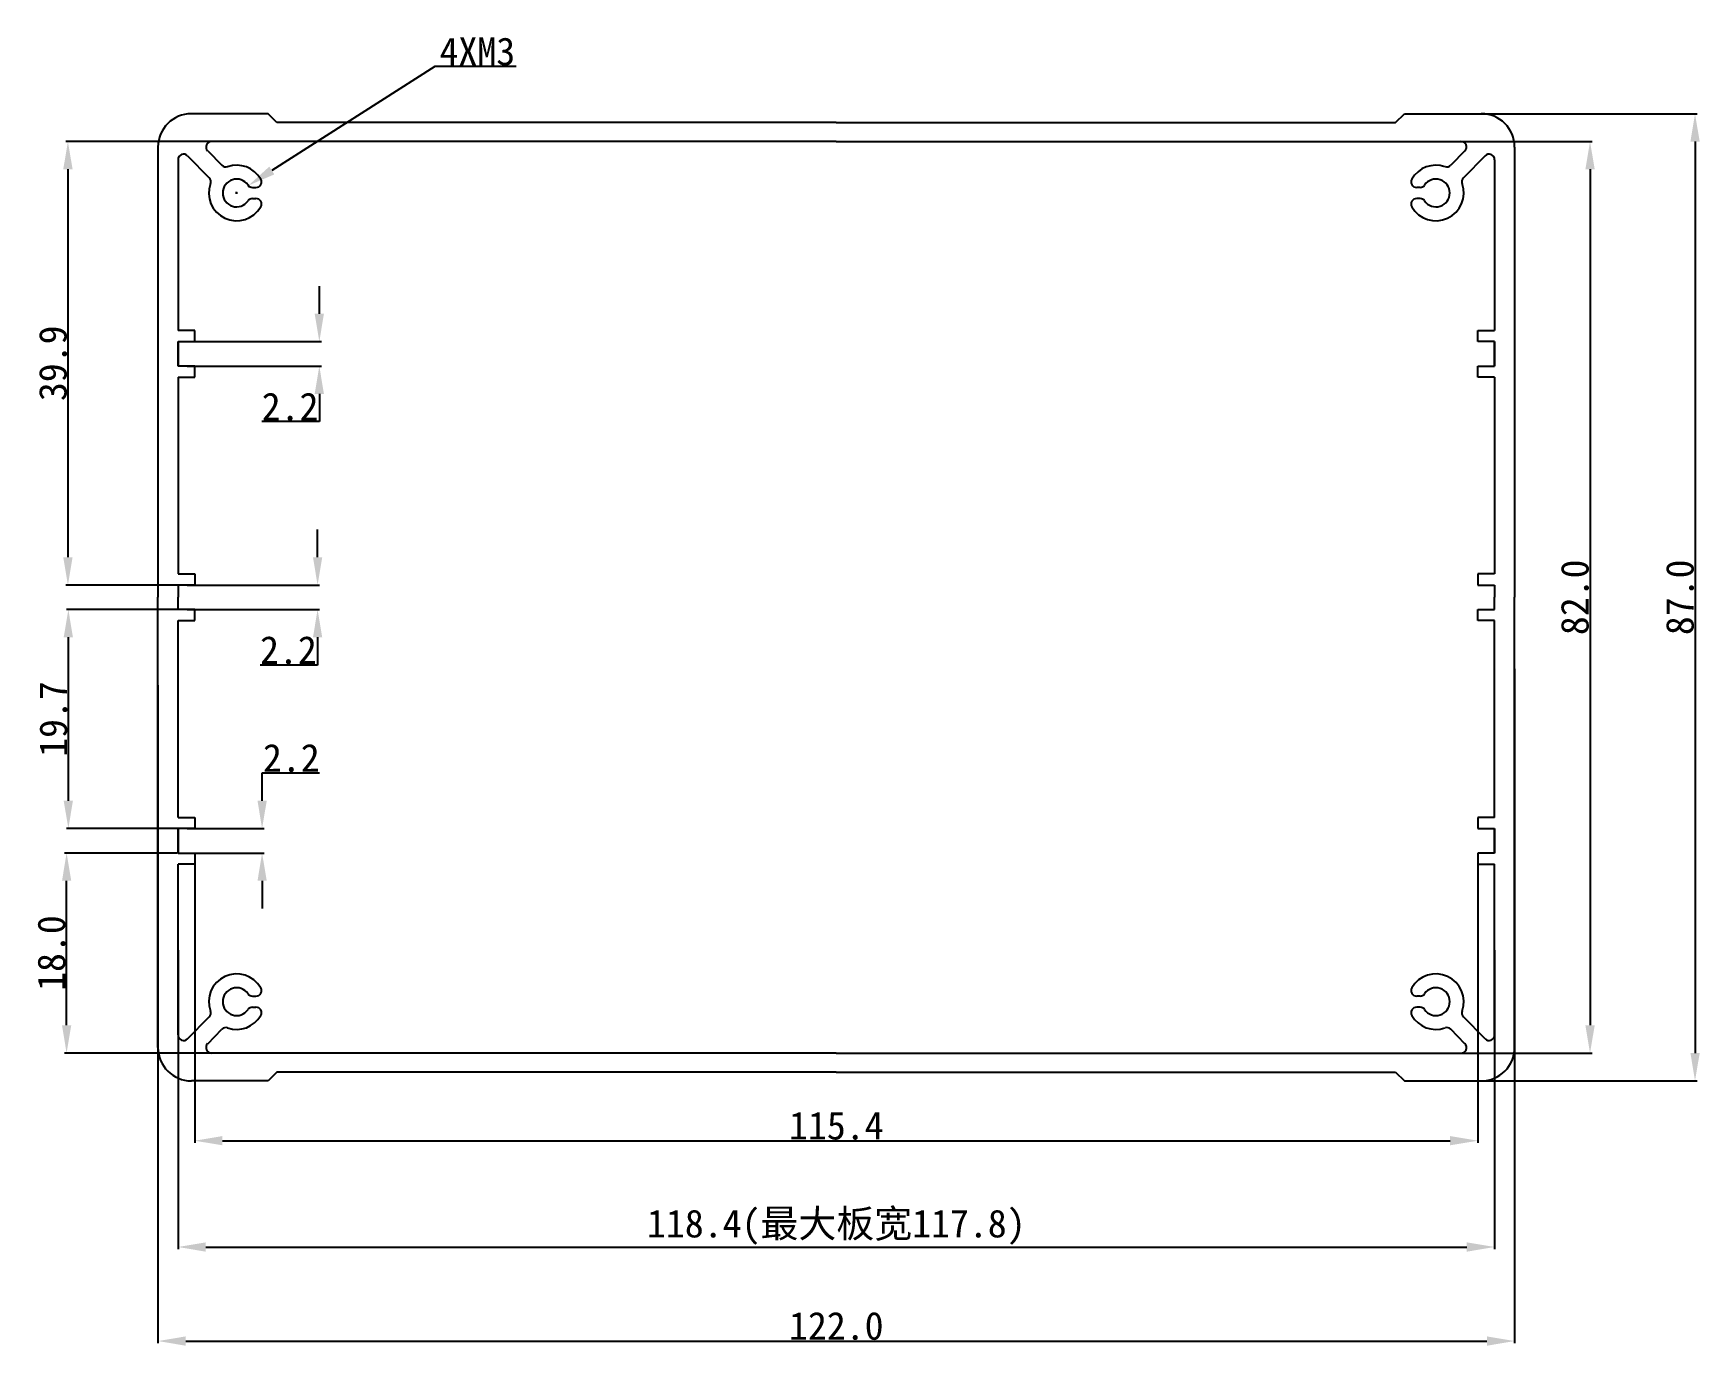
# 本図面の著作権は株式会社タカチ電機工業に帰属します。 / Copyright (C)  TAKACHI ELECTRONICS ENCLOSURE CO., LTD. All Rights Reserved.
# Model space of a CAD drawing. Header units: inches. Extents: x 107 to 257, y -41 to 77.
import ezdxf

# ---------------------------------------------------------------- set-up
doc = ezdxf.new("R2010")
doc.units = ezdxf.units.IN
doc.header["$MEASUREMENT"] = 0
doc.layers.get('Defpoints').update_dxf_attribs({"lineweight": 25})
doc.layers.add('1', color=30, linetype='Continuous')
doc.styles.get("Standard").update_dxf_attribs({"font": 'simhei.ttf'})
doc.dimstyles.get("Standard").update_dxf_attribs({"dimtxt": 2.5, "dimasz": 2.5, "dimexe": 0.18, "dimexo": 0.0625, "dimgap": 0.09, "dimtad": 1, "dimtoh": 1, "dimdec": 1, "dimzin": 0, "dimdsep": 46, "dimtxsty": 'Standard', "dimcen": 0.09, "dimadec": 0, "dimazin": 0, "dimtfac": 1, "dimtdec": 1, "dimtofl": 0, "dimtmove": 0, "dimatfit": 3, "dimfxl": 1, "dimtolj": 1, "dimtzin": 0, "dimarcsym": 0})

# ---------------------------------------------------------------- blocks, each defined once
blk = doc.blocks.new('*D56')
at = {"color": 0, "lineweight": -2}
for p, q in [((239.88, 19.94), (239.88, -40.7)), ((117.88, 18.48), (117.88, -40.7)), ((120.38, -40.52), (237.38, -40.52))]:
    blk.add_line(p, q, dxfattribs=at)
at = {"color": 0}
for points in [[(120.38, -40.1), (120.38, -40.94), (117.88, -40.52)], [(237.38, -40.1), (237.38, -40.94), (239.88, -40.52)]]:
    blk.add_solid(points, dxfattribs=at)
at = {"layer": 'Defpoints', "color": 0}
for p in [(239.88, 20.01), (117.88, 18.55), (239.88, -40.52)]:
    blk.add_point(p, dxfattribs=at)
at = {"color": 0, "insert": (178.88, -39.17), "char_height": 2.5, "attachment_point": 5}
blk.add_mtext('\\A1;122.0', dxfattribs=at)
blk = doc.blocks.new('*D57')
at = {"layer": '1', "color": 0, "lineweight": -2}
for p, q in [((119.68, -5.36), (119.68, -32.24)), ((238.08, -5.36), (238.08, -32.24)), ((122.18, -32.06), (235.58, -32.06))]:
    blk.add_line(p, q, dxfattribs=at)
at = {"layer": '1', "color": 0}
for points in [[(122.18, -31.64), (122.18, -32.48), (119.68, -32.06)], [(235.58, -31.64), (235.58, -32.48), (238.08, -32.06)]]:
    blk.add_solid(points, dxfattribs=at)
at = {"layer": 'Defpoints', "color": 0}
for p in [(119.68, -5.3), (238.08, -5.3), (238.08, -32.06)]:
    blk.add_point(p, dxfattribs=at)
at = {"layer": '1', "color": 0, "insert": (178.88, -30.28), "char_height": 2.5, "attachment_point": 5}
blk.add_mtext('\\A1;118.4(最大板宽117.8)', dxfattribs=at)
blk = doc.blocks.new('*D58')
at = {"color": 0, "lineweight": -2}
for p, q in [((236.58, 3.32), (236.58, -22.68)), ((121.18, 2.82), (121.18, -22.68)), ((123.68, -22.5), (234.08, -22.5))]:
    blk.add_line(p, q, dxfattribs=at)
at = {"color": 0}
for points in [[(123.68, -22.08), (123.68, -22.91), (121.18, -22.5)], [(234.08, -22.08), (234.08, -22.91), (236.58, -22.5)]]:
    blk.add_solid(points, dxfattribs=at)
at = {"layer": 'Defpoints', "color": 0}
for p in [(236.58, 3.38), (121.18, 2.88), (236.58, -22.5)]:
    blk.add_point(p, dxfattribs=at)
at = {"color": 0, "insert": (178.88, -21.16), "char_height": 2.5, "attachment_point": 5}
blk.add_mtext('\\A1;115.4', dxfattribs=at)
blk = doc.blocks.new('*D59')
at = {"color": 0, "lineweight": -2}
for p, q in [((233.49, 69.88), (256.28, 69.88)), ((256.1, 67.38), (256.1, -14.62)), ((235.11, -17.12), (256.28, -17.12))]:
    blk.add_line(p, q, dxfattribs=at)
at = {"color": 0}
for points in [[(255.69, 67.38), (256.52, 67.38), (256.1, 69.88)], [(255.69, -14.62), (256.52, -14.62), (256.1, -17.12)]]:
    blk.add_solid(points, dxfattribs=at)
at = {"layer": 'Defpoints', "color": 0}
for p in [(233.43, 69.88), (235.05, -17.12), (256.1, -17.12)]:
    blk.add_point(p, dxfattribs=at)
at = {"color": 0, "insert": (254.75, 26.38), "char_height": 2.5, "attachment_point": 5, "rotation": 90}
blk.add_mtext('\\A1;87.0', dxfattribs=at)
blk = doc.blocks.new('*D60')
at = {"color": 0, "lineweight": -2}
for p, q in [((231.45, 67.38), (246.84, 67.38)), ((246.66, 64.88), (246.66, -12.12)), ((231.45, -14.62), (246.84, -14.62))]:
    blk.add_line(p, q, dxfattribs=at)
at = {"color": 0}
for points in [[(246.24, 64.88), (247.08, 64.88), (246.66, 67.38)], [(246.24, -12.12), (247.08, -12.12), (246.66, -14.62)]]:
    blk.add_solid(points, dxfattribs=at)
at = {"layer": 'Defpoints', "color": 0}
for p in [(231.39, 67.38), (231.39, -14.62), (246.66, -14.62)]:
    blk.add_point(p, dxfattribs=at)
at = {"color": 0, "insert": (245.3, 26.38), "char_height": 2.5, "attachment_point": 5, "rotation": 90}
blk.add_mtext('\\A1;82.0', dxfattribs=at)
blk = doc.blocks.new('*D61')
at = {"color": 0, "lineweight": -2}
for p, q in [((142.78, 74.13), (128.12, 64.77)), ((150.08, 74.13), (142.78, 74.13)), ((124.86, 62.75), (125.04, 62.75)), ((124.95, 62.66), (124.95, 62.84))]:
    blk.add_line(p, q, dxfattribs=at)
blk.add_arc((124.95, 62.75), 1.25, 24.3101, 34.8499, dxfattribs=at)
at = {"color": 0}
blk.add_solid([(127.89, 65.12), (128.34, 64.42), (126.01, 63.42)], dxfattribs=at)
at = {"layer": 'Defpoints', "color": 0}
for p in [(126.01, 63.42), (123.9, 62.08)]:
    blk.add_point(p, dxfattribs=at)
at = {"color": 0, "insert": (146.6, 75.47), "char_height": 2.5, "attachment_point": 5}
blk.add_mtext('\\A1;{\\f@SimHei|b0|i0|c134|p49;4XM3}', dxfattribs=at)
blk = doc.blocks.new('*D62')
at = {"color": 0, "lineweight": -2}
for p, q in [((127.24, 8.08), (127.24, 10.58)), ((127.24, 10.58), (132.4, 10.58)), ((120.49, 5.58), (127.42, 5.58)), ((120.49, 3.38), (127.42, 3.38)), ((127.24, 0.88), (127.24, -1.62))]:
    blk.add_line(p, q, dxfattribs=at)
at = {"color": 0}
for points in [[(126.83, 8.08), (127.66, 8.08), (127.24, 5.58)], [(126.83, 0.88), (127.66, 0.88), (127.24, 3.38)]]:
    blk.add_solid(points, dxfattribs=at)
at = {"layer": 'Defpoints', "color": 0}
for p in [(120.43, 5.58), (127.24, 5.58), (120.43, 3.38)]:
    blk.add_point(p, dxfattribs=at)
at = {"color": 0, "insert": (129.87, 11.92), "char_height": 2.5, "attachment_point": 5}
blk.add_mtext('\\A1;2.2', dxfattribs=at)
blk = doc.blocks.new('*D63')
at = {"color": 0, "lineweight": -2}
for p, q in [((132.23, 29.98), (132.23, 32.48)), ((120.49, 27.48), (132.41, 27.48)), ((120.49, 25.28), (132.41, 25.28)), ((132.23, 22.78), (132.23, 20.28)), ((132.23, 20.28), (127.07, 20.28))]:
    blk.add_line(p, q, dxfattribs=at)
at = {"color": 0}
for points in [[(131.82, 29.98), (132.65, 29.98), (132.23, 27.48)], [(131.82, 22.78), (132.65, 22.78), (132.23, 25.28)]]:
    blk.add_solid(points, dxfattribs=at)
at = {"layer": 'Defpoints', "color": 0}
for p in [(120.43, 27.48), (120.43, 25.28), (132.23, 25.28)]:
    blk.add_point(p, dxfattribs=at)
at = {"color": 0, "insert": (129.61, 21.62), "char_height": 2.5, "attachment_point": 5}
blk.add_mtext('\\A1;2.2', dxfattribs=at)
blk = doc.blocks.new('*D64')
at = {"color": 0, "lineweight": -2}
for p, q in [((132.39, 51.88), (132.39, 54.38)), ((120.49, 49.38), (132.57, 49.38)), ((120.49, 47.18), (132.57, 47.18)), ((132.39, 44.68), (132.39, 42.18)), ((132.39, 42.18), (127.23, 42.18))]:
    blk.add_line(p, q, dxfattribs=at)
at = {"color": 0}
for points in [[(131.97, 51.88), (132.8, 51.88), (132.39, 49.38)], [(131.97, 44.68), (132.8, 44.68), (132.39, 47.18)]]:
    blk.add_solid(points, dxfattribs=at)
at = {"layer": 'Defpoints', "color": 0}
for p in [(120.43, 49.38), (120.43, 47.18), (132.39, 47.18)]:
    blk.add_point(p, dxfattribs=at)
at = {"color": 0, "insert": (129.76, 43.52), "char_height": 2.5, "attachment_point": 5}
blk.add_mtext('\\A1;2.2', dxfattribs=at)
blk = doc.blocks.new('*D65')
at = {"color": 0, "lineweight": -2}
for p, q in [((119.62, 3.38), (109.48, 3.38)), ((109.66, -12.12), (109.66, 0.88)), ((125.08, -14.62), (109.48, -14.62))]:
    blk.add_line(p, q, dxfattribs=at)
at = {"color": 0}
for points in [[(109.25, 0.88), (110.08, 0.88), (109.66, 3.38)], [(109.25, -12.12), (110.08, -12.12), (109.66, -14.62)]]:
    blk.add_solid(points, dxfattribs=at)
at = {"layer": 'Defpoints', "color": 0}
for p in [(109.66, 3.38), (119.68, 3.38), (125.14, -14.62)]:
    blk.add_point(p, dxfattribs=at)
at = {"color": 0, "insert": (108.31, -5.62), "char_height": 2.5, "attachment_point": 5, "rotation": 90}
blk.add_mtext('\\A1;18.0', dxfattribs=at)
blk = doc.blocks.new('*D66')
at = {"color": 0, "lineweight": -2}
for p, q in [((120.37, 25.28), (109.64, 25.28)), ((109.82, 8.08), (109.82, 22.78)), ((120.37, 5.58), (109.64, 5.58))]:
    blk.add_line(p, q, dxfattribs=at)
at = {"color": 0}
for points in [[(109.4, 22.78), (110.23, 22.78), (109.82, 25.28)], [(109.4, 8.08), (110.23, 8.08), (109.82, 5.58)]]:
    blk.add_solid(points, dxfattribs=at)
at = {"layer": 'Defpoints', "color": 0}
for p in [(109.82, 25.28), (120.43, 25.28), (120.43, 5.58)]:
    blk.add_point(p, dxfattribs=at)
at = {"color": 0, "insert": (108.48, 15.43), "char_height": 2.5, "attachment_point": 5, "rotation": 90}
blk.add_mtext('\\A1;19.7', dxfattribs=at)
blk = doc.blocks.new('*D67')
at = {"color": 0, "lineweight": -2}
for p, q in [((138.44, 67.38), (109.6, 67.38)), ((109.78, 64.88), (109.78, 29.98)), ((120.37, 27.48), (109.6, 27.48))]:
    blk.add_line(p, q, dxfattribs=at)
at = {"color": 0}
for points in [[(109.36, 64.88), (110.2, 64.88), (109.78, 67.38)], [(109.36, 29.98), (110.2, 29.98), (109.78, 27.48)]]:
    blk.add_solid(points, dxfattribs=at)
at = {"layer": 'Defpoints', "color": 0}
for p in [(138.5, 67.38), (109.78, 27.48), (120.43, 27.48)]:
    blk.add_point(p, dxfattribs=at)
at = {"color": 0, "insert": (108.44, 47.43), "char_height": 2.5, "attachment_point": 5, "rotation": 90}
blk.add_mtext('\\A1;39.9', dxfattribs=at)

msp = doc.modelspace()

# ---------------------------------------------------------------- linework, layer by layer
for p, q in [((127.78, 69.88), (120.88, 69.88)), ((128.58, 69.08), (127.78, 69.88)), ((178.88, 69.08), (128.58, 69.08)), ((178.88, 69.08), (229.18, 69.08)), ((229.18, 69.08), (229.98, 69.88)), ((229.98, 69.88), (236.88, 69.88)), ((117.88, 66.88), (117.88, 26.38)), ((120.53, 66.09), (122.49, 64.11)), ((122.35, 66.53), (123.63, 65.24)), ((178.88, 67.38), (122.7, 67.38)), ((178.88, 67.38), (235.05, 67.38)), ((235.41, 66.53), (234.13, 65.24)), ((237.22, 66.09), (235.27, 64.11)), ((239.88, 66.88), (239.88, 26.38)), ((119.68, 65.74), (119.68, 50.38)), ((238.08, 65.74), (238.08, 50.38)), ((126.39, 63.25), (126.69, 63.25)), ((231.37, 63.25), (231.07, 63.25)), ((126.39, 62.25), (126.69, 62.25)), ((231.37, 62.25), (231.07, 62.25)), ((121.18, 50.38), (119.68, 50.38)), ((121.18, 49.38), (121.18, 50.38)), ((236.58, 49.38), (236.58, 50.38)), ((236.58, 50.38), (238.08, 50.38)), ((119.68, 49.38), (119.68, 47.18)), ((119.68, 47.18), (119.68, 49.38)), ((119.68, 49.38), (121.18, 49.38)), ((238.08, 49.38), (236.58, 49.38)), ((238.08, 47.18), (238.08, 49.38)), ((238.08, 49.38), (238.08, 47.18)), ((121.18, 47.18), (119.68, 47.18)), ((121.18, 46.18), (121.18, 47.18)), ((236.58, 46.18), (236.58, 47.18)), ((236.58, 47.18), (238.08, 47.18)), ((119.68, 46.18), (119.68, 28.48)), ((119.68, 46.18), (121.18, 46.18)), ((238.08, 46.18), (236.58, 46.18)), ((238.08, 46.18), (238.08, 28.48)), ((119.68, 28.48), (121.18, 28.48)), ((121.18, 28.48), (121.18, 27.48)), ((238.08, 28.48), (236.58, 28.48)), ((236.58, 28.48), (236.58, 27.48)), ((121.18, 27.48), (119.68, 27.48)), ((119.68, 27.48), (119.68, 26.38)), ((236.58, 27.48), (238.08, 27.48)), ((238.08, 27.48), (238.08, 26.38)), ((117.88, -14.12), (117.88, 26.38)), ((119.68, 25.28), (119.68, 26.38)), ((238.08, 25.28), (238.08, 26.38)), ((239.88, -14.12), (239.88, 26.38)), ((121.18, 25.28), (119.68, 25.28)), ((119.68, 6.58), (119.68, 24.28)), ((119.68, 24.28), (121.18, 24.28)), ((121.18, 24.28), (121.18, 25.28)), ((236.58, 24.28), (236.58, 25.28)), ((236.58, 25.28), (238.08, 25.28)), ((238.08, 24.28), (236.58, 24.28)), ((238.08, 6.58), (238.08, 24.28)), ((119.68, 6.58), (121.18, 6.58)), ((121.18, 6.58), (121.18, 5.58)), ((238.08, 6.58), (236.58, 6.58)), ((236.58, 6.58), (236.58, 5.58)), ((119.68, 3.38), (119.68, 5.58)), ((121.18, 5.58), (119.68, 5.58)), ((119.68, 5.58), (119.68, 3.38)), ((236.58, 5.58), (238.08, 5.58)), ((238.08, 3.38), (238.08, 5.58)), ((238.08, 5.58), (238.08, 3.38)), ((119.68, 3.38), (121.18, 3.38)), ((121.18, 3.38), (121.18, 2.38)), ((238.08, 3.38), (236.58, 3.38)), ((236.58, 3.38), (236.58, 2.38)), ((119.68, -12.98), (119.68, 2.38)), ((121.18, 2.38), (119.68, 2.38)), ((236.58, 2.38), (238.08, 2.38)), ((238.08, -12.98), (238.08, 2.38)), ((126.39, -9.49), (126.69, -9.49)), ((126.39, -10.49), (126.69, -10.49)), ((231.37, -9.49), (231.07, -9.49)), ((231.37, -10.49), (231.07, -10.49)), ((120.53, -13.33), (122.49, -11.35)), ((237.22, -13.33), (235.27, -11.35)), ((122.35, -13.77), (123.63, -12.47)), ((235.41, -13.77), (234.13, -12.47)), ((178.88, -14.62), (122.7, -14.62)), ((178.88, -14.62), (235.05, -14.62)), ((128.58, -16.32), (127.78, -17.12)), ((178.88, -16.32), (128.58, -16.32)), ((178.88, -16.32), (229.18, -16.32)), ((229.18, -16.32), (229.98, -17.12)), ((127.78, -17.12), (120.88, -17.12)), ((229.98, -17.12), (236.88, -17.12))]:
    msp.add_line(p, q)
for centre, radius, start, end in [((120.88, 66.88), 3, 90, 180), ((236.88, 66.88), 3, 0, 90), ((120.18, 65.74), 0.5, 44.6151, 180), ((122.7, 66.88), 0.5, 90, 224.6151), ((235.05, 66.88), 0.5, 315.3849, 90), ((237.58, 65.74), 0.5, 0, 135.3849), ((123.98, 65.59), 0.5, 224.6151, 288.9358), ((124.95, 62.75), 2.5, 30, 108.9358), ((232.8, 62.75), 2.5, 71.0642, 150), ((233.78, 65.59), 0.5, 251.0642, 315.3849), ((124.95, 62.75), 2.5, 160.2944, 330), ((122.13, 63.76), 0.5, 340.2944, 44.6151), ((124.95, 62.75), 1.25, 34.8499, 325.1501), ((126.39, 63.75), 0.5, 214.8499, 270), ((126.69, 63.75), 0.5, 270, 30), ((231.07, 63.75), 0.5, 150, 270), ((232.8, 62.75), 2.5, 210, 19.7056), ((231.37, 63.75), 0.5, 270, 325.1501), ((232.8, 62.75), 1.25, 214.8499, 145.1501), ((235.63, 63.76), 0.5, 135.3849, 199.7056), ((126.39, 61.75), 0.5, 90, 145.1501), ((126.69, 61.75), 0.5, 330, 90), ((231.07, 61.75), 0.5, 90, 210), ((231.37, 61.75), 0.5, 34.8499, 90), ((124.95, -9.99), 2.5, 30, 199.7056), ((232.8, -9.99), 2.5, 340.2944, 150), ((124.95, -9.99), 1.25, 34.8499, 325.1501), ((126.69, -8.99), 0.5, 270, 30), ((231.07, -8.99), 0.5, 150, 270), ((232.8, -9.99), 1.25, 214.8499, 145.1501), ((126.39, -8.99), 0.5, 214.8499, 270), ((126.39, -10.99), 0.5, 90, 145.1501), ((126.69, -10.99), 0.5, 330, 90), ((231.07, -10.99), 0.5, 90, 210), ((231.37, -8.99), 0.5, 270, 325.1501), ((231.37, -10.99), 0.5, 34.8499, 90), ((122.13, -11), 0.5, 315.3849, 19.7056), ((124.95, -9.99), 2.5, 251.0642, 330), ((232.8, -9.99), 2.5, 210, 288.9358), ((235.63, -11), 0.5, 160.2944, 224.6151), ((120.18, -12.98), 0.5, 180, 315.3849), ((123.98, -12.82), 0.5, 71.0642, 135.3849), ((233.78, -12.82), 0.5, 44.6151, 108.9358), ((237.58, -12.98), 0.5, 224.6151, 0), ((120.88, -14.12), 3, 180, 270), ((122.7, -14.12), 0.5, 135.3849, 270), ((235.05, -14.12), 0.5, 270, 44.6151), ((236.88, -14.12), 3, 270, 0)]:
    msp.add_arc(centre, radius, start, end)

# ---------------------------------------------------------------- dimensions: what is measured, and where the dimension line sits
dim = msp.add_diameter_dim_2p(p1=(123.9, 62.08), p2=(126.01, 63.42), text='{\\f@SimHei|b0|i0|c134|p49;4XM3}', dimstyle='Standard')
dim.commit()
dim.dimension.update_dxf_attribs({"geometry": '*D61', "text_midpoint": (146.6, 74.13), "dimtype": 163})
for base, p1, p2, picture, middle in [((256.1, -17.12), (233.43, 69.88), (235.05, -17.12), '*D59', (256.1, 26.38)), ((246.66, -14.62), (231.39, 67.38), (231.39, -14.62), '*D60', (246.66, 26.38))]:
    dim = msp.add_linear_dim(base=base, p1=p1, p2=p2, angle=90, dimstyle='Standard')
    dim.commit()
    dim.dimension.update_dxf_attribs({"geometry": picture, "text_midpoint": middle, "dimtype": 160})
for base, p1, p2, picture, middle in [((109.78, 27.48), (138.5, 67.38), (120.43, 27.48), '*D67', (108.44, 47.43)), ((132.39, 47.18), (120.43, 49.38), (120.43, 47.18), '*D64', (129.76, 43.52)), ((132.23, 25.28), (120.43, 27.48), (120.43, 25.28), '*D63', (129.61, 21.62)), ((109.82, 25.28), (120.43, 5.58), (120.43, 25.28), '*D66', (108.48, 15.43)), ((127.24, 5.58), (120.43, 3.38), (120.43, 5.58), '*D62', (129.87, 11.92)), ((109.66, 3.38), (125.14, -14.62), (119.68, 3.38), '*D65', (108.31, -5.62))]:
    dim = msp.add_linear_dim(base=base, p1=p1, p2=p2, angle=90, dimstyle='Standard')
    dim.commit()
    dim.dimension.update_dxf_attribs({"geometry": picture, "text_midpoint": middle})
for base, p1, p2, picture, middle in [((239.88, -40.52), (117.88, 18.55), (239.88, 20.01), '*D56', (178.88, -40.52)), ((236.58, -22.5), (121.18, 2.88), (236.58, 3.38), '*D58', (178.88, -22.5))]:
    dim = msp.add_linear_dim(base=base, p1=p1, p2=p2, dimstyle='Standard')
    dim.commit()
    dim.dimension.update_dxf_attribs({"geometry": picture, "text_midpoint": middle, "dimtype": 160})
at = {"layer": '1'}
dim = msp.add_linear_dim(base=(238.08, -32.06), p1=(119.68, -5.3), p2=(238.08, -5.3), text='<>(最大板宽117.8)', dimstyle='Standard', dxfattribs=at)
dim.commit()
dim.dimension.update_dxf_attribs({"geometry": '*D57', "text_midpoint": (178.88, -32.06), "dimtype": 160})

doc.saveas('drawing.dxf')
